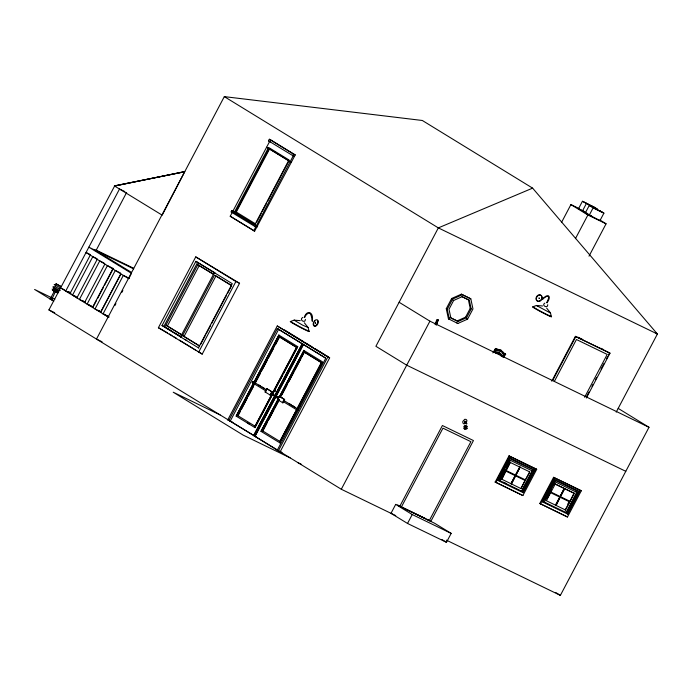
<?xml version="1.0" encoding="UTF-8"?>
<svg xmlns="http://www.w3.org/2000/svg" width="692" height="692" viewBox="0 0 692 692"><rect width="100%" height="100%" fill="white"/><g stroke="black" fill="none" stroke-linecap="round" stroke-linejoin="round"><path stroke-width="1.04" d="M465.249 423.703L465.301 422.397M465.828 423.418L465.898 421.774L464.955 421.203L464.557 421.947L465.612 422.553M466.131 423.573L465.898 421.774M435.095 324.626C436.315 323.276 435.787 318.865 438.183 319.799L436.643 323.951L435.839 323.657L436.029 323.129L436.332 322.316L437.136 322.61L436.349 324.756M436.332 322.316C434.247 323.899 438.65 322.991 436.332 322.316L435.527 324.349M435.398 323.795L436.029 323.129L436.834 323.423L435.925 323.467M435.545 324.462L436.868 320.742M436.444 323.337L437.526 320.422M436.254 325.076L437.673 321.045M437.387 321.944L436.565 321.538L437.379 319.505L436.963 320.647L437.768 320.95L438.183 319.799L437.569 320.586M55.377 291.695L51.779 299.377L51.346 299.195L50.386 298.659L54.348 291.176M395.738 515.618L341.303 489.253L48.916 309.912L114.63 186.001L184.825 171.521L162.188 215.177L114.327 185.863L184.366 171.824L114.63 186.001M69.961 293.65L90.28 255.114M95.972 250.634L126.645 192.454M76.89 297.906L97.2 259.37M84.554 302.603L104.873 264.076M92.469 307.456L112.787 268.92M104.44 285.433L113.358 268.513L107.398 265.624L87.08 304.16L93.039 307.049L96.508 300.466M97.503 298.589L103.445 287.31M100.487 312.377L120.806 273.842M120.425 272.951L115.313 270.477L94.994 309.013L100.963 311.893L120.78 274.3M616.209 412.138L657.4 334.02L532.624 188.137L422.328 120.486L224.312 96.621L96.482 339.089L102.07 341.796M131.047 274.24L128.703 278.686L86.033 252.511L90.488 254.673M114.924 305.544L115.919 303.658M121.861 292.379L122.856 290.502M158.399 327.714L195.75 256.888L239.553 283.288L202.211 354.114L158.399 327.714L167.533 332.843M198.855 348.093L162.032 325.551L195.879 261.36L214.987 272.847M197.704 262.251L163.857 326.434L181.148 337.039M182.126 335.196L165.881 325.231L197.774 264.733L213.742 274.326M182.749 335.378L167.403 325.967L199.296 265.469M233.446 211.449L231.69 210.602L230.998 211.925L255.737 226.993L253.782 230.695L254.656 231.119L295.233 154.913L271.065 140.095L269.318 139.248L268.479 140.839L293.218 155.899L256.438 225.661L233.567 211.752L233.36 212.15L253.774 224.675L253.981 224.277L255.729 225.125M253.782 230.695L230.22 216.241L232.175 212.539M269.655 141.445L232.867 211.216L234.441 212.176L268.574 147.439L288.988 159.964L254.855 224.701M235.323 212.6L269.032 148.659L268.159 148.235M269.56 148.979L236.301 212.063L255.659 223.94M180.534 336.857L214.373 272.665M199.703 346.173L182.55 335.655L214.451 275.156L231.595 285.675L227.607 293.235M199.417 345.801L184.072 336.39L215.973 275.892L231.318 285.303M256.671 222.028L261.204 213.421M262.207 211.518L266.749 202.912M267.752 201L288.919 160.855L269.032 148.659M231.69 210.602L255.858 225.428L255.158 226.751L256.914 227.599M269.318 139.248L293.486 154.065L292.647 155.657L294.394 156.504M198.422 347.868L232.261 283.677L195.879 261.36M200.697 344.279L205.178 335.776M206.181 333.881L210.662 325.378M211.657 323.484L226.613 295.129M198.552 352.34L235.894 281.514L195.75 256.888M232.469 422.267L227.772 419.845L277.267 325.967L329.651 357.868L280.156 451.746M228.853 420.511L277.345 328.553L325.292 357.79M278.694 329.21L230.211 421.168L256.161 436.946M252.251 382.589L252.822 381.491L253.281 381.716L252.701 382.806L252.251 382.589L266.1 391.084L265.529 392.182L265.071 391.957L266.809 388.679L272.224 391.94L270.494 395.227L270.036 395.011L271.774 391.724L266.809 388.679M236.154 416.126L278.867 335.11L236.154 416.126L255.002 427.656L282.639 375.228M237.339 415.503L238.342 413.591M242.866 405.019L243.869 403.107M248.895 393.575L250.902 389.769M251.914 387.857L252.917 385.954M255.928 380.237L258.445 375.471M262.969 366.89L263.972 364.987M266.481 360.221L267.493 358.309M270.503 352.591L273.02 347.825M276.03 342.108L278.547 337.341M237.806 415.632L279.369 336.805L296.747 347.462L255.184 426.289L237.581 415.52L279.144 336.693L279.594 336.909M240.539 410.987L238.031 415.736L237.581 415.52M241.534 409.093L247.546 397.692M248.549 395.798L253.557 386.3M255.556 382.503L260.564 373.005M262.069 370.151L267.579 359.71M268.574 357.807L273.582 348.31M275.589 344.512L279.092 337.86M312.343 321.642C311.028 312.697 309.757 309.8 304.333 317.273C306.945 309.151 314.073 312.274 312.239 320.63M302.819 317.394C298.434 319.54 305.397 323.986 305.414 319.375M279.144 336.693L296.522 347.349L254.959 426.177L255.409 426.402M254.777 427.544L297.716 346.64L283.642 373.325M273.755 394.276L273.305 394.059L272.726 395.149L273.184 395.366L273.755 394.276L271.645 393.039M253.791 435.64L302.283 343.673L253.566 435.527L254.924 436.185M254.812 436.289L303.295 344.322M303.52 344.434L255.037 436.401L278.617 450.864M276.843 397.675L277.423 396.577L277.873 396.801L277.302 397.891L276.843 397.675L278.504 398.696M282.898 402.83L277.475 399.569L279.213 396.282L279.663 396.507L284.628 399.552L282.898 402.83L282.44 402.614L284.178 399.327L279.213 396.282M280.277 443.096L260.979 431.35L303.926 350.446L279.3 397.147M277.795 400.011L260.979 431.35M262.164 430.727L264.673 425.961M269.197 417.38L270.2 415.477M272.717 410.711L273.721 408.808M276.731 403.09L277.743 401.178M282.267 392.598L284.775 387.84M289.299 379.259L290.303 377.348M291.306 375.445L292.309 373.542M295.328 367.824L299.351 360.195M302.361 354.477L304.376 350.662M296.531 410.174L280.009 441.513L262.406 430.744L278.928 399.405M279.931 397.511L303.97 351.917L304.419 352.142M262.631 430.857L279.153 399.518M280.156 397.615L304.195 352.029L321.572 362.686L297.534 408.271M266.861 423.366L262.856 430.969L262.406 430.744M268.868 419.568L273.876 410.071M274.871 408.176L279.378 399.621M281.886 394.873L286.895 385.383M288.893 381.577L293.901 372.08M294.904 370.185L300.916 358.785M301.911 356.89L303.918 353.093M303.97 351.917L321.339 362.582L279.784 441.409L280.234 441.626M288.875 425.727L279.603 442.768L322.541 361.864L303.693 350.334M289.879 423.815L322.04 362.816M298.356 409.361L297.906 409.145L297.326 410.235L297.776 410.46L298.356 409.361L284.049 400.642M277.267 325.967L327.844 356.994L278.348 450.873L277.267 450.207L325.75 358.24L277.345 328.553M341.303 489.253L429.922 321.166L399.12 302.266M446.271 308.693L451.651 298.486L461.417 294.152L470.811 298.823L472.965 308.935L467.584 319.142L457.819 323.475L448.425 318.796L446.271 308.693L447.231 309.281L449.385 319.393L448.425 318.796M447.231 309.281L452.611 299.074L462.386 294.74L470.811 298.823M469.332 300.242L462.066 296.721L453.649 300.458L449.004 309.263L450.864 317.974L458.13 321.495L466.546 317.758L471.191 308.952L469.332 300.242L462.014 296.574M449.895 317.377L457.161 320.898L465.586 317.161L470.223 308.364L468.363 299.653M395.694 504.399L390.989 513.326L407.519 523.455L446.461 542.32L451.167 533.402L434.637 523.264L395.694 504.399L412.224 514.537L451.167 533.402M561.446 222.573L570.917 204.59L579.533 208.768M407.519 523.455L412.224 514.537M587.802 213.716L578.521 208.716L582.439 201.277L597.127 208.889L582.439 201.277M466.287 423.175L466.927 420.355L466.071 419.404L464.764 419.3L462.775 421.471L462.862 422.916L463.718 423.867M582.396 211.095L586.323 203.656M585.302 212.963L589.221 205.524L603.908 213.136L599.99 220.575L585.302 212.963L591.608 216.016M575.424 238.662L587.897 215.004L570.917 204.59M589.186 215.342L593.105 207.903L603.908 213.136M547.735 304.688C548.107 308.995 540.893 305.397 544.803 303.113M542.07 299.091L546.187 296.029L548.349 295.726C551.801 297.707 544.301 306.85 547.874 300.172C550.495 294.481 545.547 295.735 542.467 299.584M589.013 256.161L606.071 223.81L599.817 219.97M495.195 482.047L509.001 455.864L536.015 468.951L536.689 469.366L522.884 495.55L495.195 482.047L522.884 495.55M495.87 482.462L509.675 456.279L509.001 455.864M498.11 480.559L510.03 457.948L535.08 470.084L523.161 492.687L498.11 480.559L510.03 457.948M499.39 480.36L505.212 469.332M506.181 467.489L510.056 460.137L532.494 471.044L521.829 491.277M551.74 381.188L575.381 336.355L609.566 352.911L610.007 353.18L586.366 398.012M499.728 480.568L510.393 460.344M552.683 380.505L575.822 336.623L575.381 336.355M515.514 475.084L519.753 467.048L515.514 475.084L506.016 470.456L510.255 462.429L501.804 479.297L505.229 471.944M506.189 470.56L505.705 471.053L515.203 475.681L510.973 483.708L515.203 475.681M554.353 381.413L576.436 339.521L607.204 354.425L584.619 397.269M515.523 475.811L511.457 483.95L515.523 475.811L525.029 480.438L529.743 471.909L520.964 488.569L501.466 479.089M515.843 475.214L520.073 467.187L515.843 475.214L525.34 479.841M521.491 491.069L532.157 470.845M523.161 492.687L522.815 491.752L534.112 470.335L535.08 470.084M535.028 470.819L536.015 468.951M586.435 396.793L588.944 392.027M591.963 386.3L592.975 384.389M595.483 379.623L596.495 377.711M601.019 369.13L604.038 363.404M606.547 358.638L607.559 356.726M608.562 354.823L609.566 352.911M539.786 503.491L553.591 477.307L580.605 490.394L581.28 490.81L567.475 516.993L539.786 503.491L567.475 516.993M540.461 503.906L554.266 477.722L553.591 477.307M542.692 502.003L554.621 479.392L579.671 491.528L567.743 514.139L542.692 502.003L554.621 479.392M544.95 499.97L554.647 481.58L577.085 492.496L566.419 512.72M544.319 502.02L554.984 481.788M547 498.75L550.287 492.496L559.793 497.124L555.555 505.151L559.793 497.124M550.287 492.496L551.541 490.118M555.174 484.08L546.395 500.74L565.546 510.021L574.334 493.361L554.837 483.872L574.334 493.361M564.17 488.396L560.105 496.527L564.343 488.491M560.113 497.254L556.048 505.394L560.113 497.254L569.611 501.882L573.997 493.154M560.425 496.666L564.663 488.63L560.425 496.666L569.931 501.285M567.803 504.053L568.781 502.202M565.208 509.814L569.611 501.882M576.747 492.289L566.082 512.513L565.407 512.106M567.743 514.139L567.397 513.196L578.694 491.778L579.671 491.528M446.357 540.141L560.373 595.38L648.992 427.293L618.19 408.392M304.333 317.273L304.878 317.55M494.226 352.142L499.339 353.768L499.788 353.032L496.346 352.418L494.668 351.406L495.783 349.581L497.609 350.68L500.896 351.207L501.345 350.463L495.567 348.474L492.877 352.903M494.988 351.666L495.783 349.581M503.655 356.268L504.65 354.615L502.842 353.534L504.338 354.365L503.231 356.198L500.904 353.923M503.3 357.548L505.454 354.01L503.439 352.885L502.461 351.363M503.863 357.375L505.454 354.01M493.984 351.847L495.567 348.474M436.47 321.105C436.669 319.791 438.685 320.526 437.275 321.399L436.436 320.984L437.275 321.399M436.237 324.211L436.834 323.423M466.581 424.144L466.91 423.409L465.56 422.994L464.479 423.859M466.019 422.786L466.105 421.843M532.624 188.137L438.33 227.893L375.903 346.294L406.714 365.194L625.784 471.321M55.697 291.912L55.282 291.721M50.386 298.659L50.827 298.84M497.263 350.411L500.584 350.956L503.136 353.768M497.877 353.249L495.706 352.972M542.563 305.959L536.412 305.483L533.151 306.686A10.441 0.493 27.8 0 0 542.346 312.178A10.441 0.493 27.8 0 0 551.264 316.192L550.443 312.845L546.645 308.104M300.242 320.638L294.1 320.162L290.83 321.373A10.441 0.493 27.8 0 0 300.025 326.866A10.441 0.493 27.8 0 0 308.943 330.88L308.122 327.532L304.324 322.783M54.08 288.607L56.216 289.948M52.116 289.074L58.63 292.681M58.145 290.787L57.22 290.424M499.676 349.875L501.345 350.463M497.531 352.989L500.567 354.754L501.579 356.337M436.894 320.898L437.69 321.192M436.92 320.439L437.725 320.742M436.565 321.538L437.379 321.832M435.873 323.25L436.678 323.553M537.45 305.873L536.412 305.483L550.477 313.026L549.336 312.109M295.129 320.552L294.1 320.162L302.612 325.145L308.122 327.532M57.375 291.721L58.024 291.998M55.723 285.087L54.166 284.464L61.026 288.149M55.628 286.618C52.194 285.113 60.567 289.714 59.33 288.607M54.46 287.491L52.903 286.869L59.754 290.553M54.504 288.754L53.353 288.296L55.092 289.308M578.521 208.716L584.827 211.769M587.897 215.004L606.071 223.81M268.479 140.839L270.529 141.869M293.486 154.065L295.233 154.913M291.021 162.144L266.584 147.266M546.619 302.56L547.182 302.854M577.993 337.22L582.742 339.521M600.786 348.266L603.64 349.642M575.822 336.623L610.007 353.18M255.858 225.428L257.606 226.275M230.22 216.241L254.656 231.119M429.922 321.166L648.992 427.293M124.863 191.589L119.517 189.002L65.723 291.047L71.06 293.633M235.894 281.514L239.553 283.288M464.955 421.203L464.557 421.947M327.844 356.994L329.651 357.868M95.911 249.976L133.617 268.237M133.677 268.894L88.844 247.182L131.515 273.349M554.266 477.722L581.28 490.81M509.675 456.279L536.689 469.366M554.629 480.118L578.694 491.778M510.039 458.675L534.112 470.335M97.062 258.73L92.806 256.671L72.487 295.207L77.599 297.681M103.99 262.986L99.734 260.919L79.416 299.454L85.376 302.343L82.85 300.795M510.255 462.429L529.743 471.909M129.292 278.288L123.332 275.399L103.021 313.934L108.981 316.815L103.039 313.614M550.607 491.9L560.105 496.527M503.525 482.281L506.406 483.673M543.332 501.544L567.397 513.196M498.742 480.092L522.815 491.752M165.881 325.231L167.403 325.967M162.032 325.551L165.691 327.325M182.55 335.655L184.072 336.39M62.609 288.91L64.391 289.775M70.575 292.768L67.954 291.496L70.394 293.001M73.369 295.302L75.921 296.539M271.774 391.724L272.224 391.94M281.471 397.381L281.921 397.597M87.962 304.255L93.039 307.049M284.178 399.327L284.628 399.552M108.826 317.429L60.524 287.898M277.475 399.569L277.933 399.786M54.841 299.264L34.6 289.455L53.777 301.219M48.916 309.912L54.711 312.723M220.142 414.94L173.234 392.217L243.221 435.138L290.13 457.862M227.772 419.845L231.387 421.601M400.158 506.284L425.199 518.42M400.253 506.466L428.192 520.003M277.267 450.207L281.964 452.62L280.883 451.954M54.175 290.951C47.238 287.734 63.56 296.245 55.36 291.566M297.681 462.498L301.565 464.41M50.706 298.728C46.952 296.937 55.152 301.305 51.537 299.169M50.568 298.996C46.771 297.214 55.014 301.556 51.398 299.428M56.173 289.896L58.664 291.064L57.773 290.528M55.178 290.605L56.355 291.22M54.971 291.566L54.331 291.185M495.879 348.725L497.903 349.858M505.757 354.252L503.733 353.119L501.034 350.213L500.896 351.207M496.103 349.832L497.609 350.68M494.668 351.406L499.477 352.773L502.176 355.688M502.79 356.934L501.293 356.095L500.567 354.754M464.912 427.111L464.28 426.402L464.695 426.073L466.244 426.047L466.875 426.756M53.223 289.507L54.054 289.991M592.499 206.225L595.198 207.877L584.394 202.298M599.393 210.524L602.265 212.28L589.221 205.524M655.566 332.895L657.4 334.02L438.33 227.893L224.312 96.621M461.417 294.152L462.386 294.74M470.223 308.364L471.191 308.952M451.651 298.486L452.611 299.074M452.68 299.87L453.649 300.458M465.586 317.161L466.546 317.758M466.616 318.554L467.584 319.142M457.161 320.898L458.13 321.495M456.85 322.879L457.819 323.475M238.662 215.177L240.435 216.267M242.209 217.357L249.31 221.708M251.084 222.798L252.857 223.888M576.073 491.874L577.085 492.496M197.774 264.733L213.119 274.144M284.559 329.98L303.875 341.822M305.708 342.947L312.153 346.9M314.912 348.595L325.024 354.797M326.866 355.922L328.7 357.055M525.029 480.438L520.964 488.569M564.871 509.606L565.546 510.021M278.867 335.11L297.716 346.64M94.337 249.63L131.376 272.345M165.388 327.178L172.057 331.226M173.631 332.229L181.157 336.805M184.92 339.357L186.736 340.473M258.964 385.02L260.694 386.084M262.19 387.062L264.154 388.212M289.325 403.644L291.245 404.889M292.785 405.772L294.809 407.069M252.822 381.491L266.68 389.994M277.423 396.577L279.084 397.597M271.065 394.129L273.184 395.366M283.469 401.741L297.776 410.46M265.071 391.957L270.494 395.227M169.358 333.968L172.092 335.646M173.917 336.762L176.659 338.44M179.392 340.118L195.819 350.195M197.644 351.32L202.211 354.114M98.428 310.345L100.963 311.893M555.84 592.594L560.373 595.38M428.685 520.099L430.813 521.413L473.44 440.562L442.396 425.519L399.768 506.371L397.64 505.065L401.325 507.124L442.958 428.158L470.897 441.686L429.265 520.661L427.128 519.346M441.868 539.509L446.461 542.32M247.701 423.089L249.475 424.179M59.477 290.182L60.1 290.623M499.788 353.032L499.339 353.768M549.932 315.664A10.778 0.51 27.8 0 1 548.453 315.638A10.778 0.51 27.8 0 1 535.876 309.039A10.778 0.51 27.8 0 1 534.077 307.343M541.767 296.764A3.365 2.725 -58.5 0 1 541.793 297.993M541.378 299.221A3.365 2.725 -58.5 0 1 537.044 300.821A3.365 2.725 -58.5 0 1 536.957 296.107A3.365 2.725 -58.5 0 1 541.308 295.735M464.531 427.128A1.592 0.77 2.3 0 1 464.384 426.038A1.592 0.77 2.3 0 1 466.624 426.03A1.592 0.77 2.3 0 1 466.771 427.12M307.611 330.352A10.778 0.51 27.8 0 1 301.729 328.146A10.778 0.51 27.8 0 1 290.38 321.512M317.55 320.145A3.365 1.972 -64.2 0 1 317.862 323.761A3.365 1.972 -64.2 0 1 314.903 326.261A3.365 1.972 -64.2 0 1 313.831 323.302M314.298 322.083A3.365 1.972 -64.2 0 1 315.024 321.027M465.119 422.008C465.413 423.573 466.235 420.459 465.119 422.008M275.053 390.599L275.407 391.309L275.546 390.236L275.053 390.599M299.878 405.823L300.233 406.533L300.371 405.469L299.878 405.823M539.077 298.027L539.276 298.546L539.077 298.027M315.379 322.688L315.465 323.181L315.379 322.688M464.635 427.544L464.22 427.872L464.851 428.582L466.815 428.227L466.183 427.518L464.635 427.544M464.626 427.838L464.211 428.166L464.842 428.876L466.797 428.521L466.174 427.812L464.626 427.838M56 283.807L61.052 286.523L56 283.807M539.509 301.323A3.365 2.725 -58.5 0 0 541.646 295.942A3.365 2.725 -58.5 0 0 536.62 297.448A3.365 2.725 -58.5 0 0 539.509 301.323M464.462 428.893A1.592 0.77 2.3 0 0 467.065 428.547A1.592 0.77 2.3 0 0 464.998 427.604A1.592 0.77 2.3 0 0 464.462 428.893M316.175 325.266A3.365 1.972 -64.2 0 0 317.066 319.903A3.365 1.972 -64.2 0 0 313.251 323.475A3.365 1.972 -64.2 0 0 316.175 325.266"/></g></svg>
